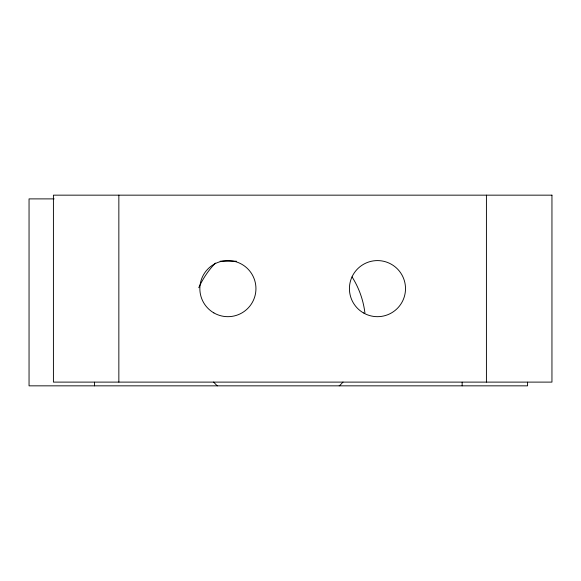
<?xml version="1.0" encoding="UTF-8"?>
<svg xmlns="http://www.w3.org/2000/svg" width="581" height="581" viewBox="0 0 581 581"><rect width="100%" height="100%" fill="white"/><g stroke="black" fill="none" stroke-linecap="round" stroke-linejoin="round"><path stroke-width="0.87" d="M339.188 385.842L340.008 385.218A87.244 87.244 0 0 0 343.015 382.051M54.149 198.891L29.05 198.891L29.05 385.842L527.584 385.842L527.584 382.211M220.148 261.21L236.38 261.21M217.439 385.842L216.626 385.218A87.244 87.244 0 0 1 213.619 382.051M486.42 195.158L486.42 382.109M462.149 382.211L462.149 385.842M118.851 195.158L118.851 382.109M94.485 382.211L94.485 385.842M198.767 287.704A87.244 87.244 0 0 1 215.406 263.077M352.064 276.919A87.244 87.244 0 0 1 364.926 313.014M551.95 195.158L53.416 195.158L53.416 382.109L551.95 382.109L551.95 195.158M363.445 312.919A28.041 28.041 0 0 0 405.509 288.634A28.041 28.041 0 0 0 363.445 264.348A28.041 28.041 0 0 0 363.445 312.919M213.881 312.919A28.041 28.041 0 0 0 255.945 288.634A28.041 28.041 0 0 0 213.881 264.348A28.041 28.041 0 0 0 213.881 312.919"/></g></svg>
